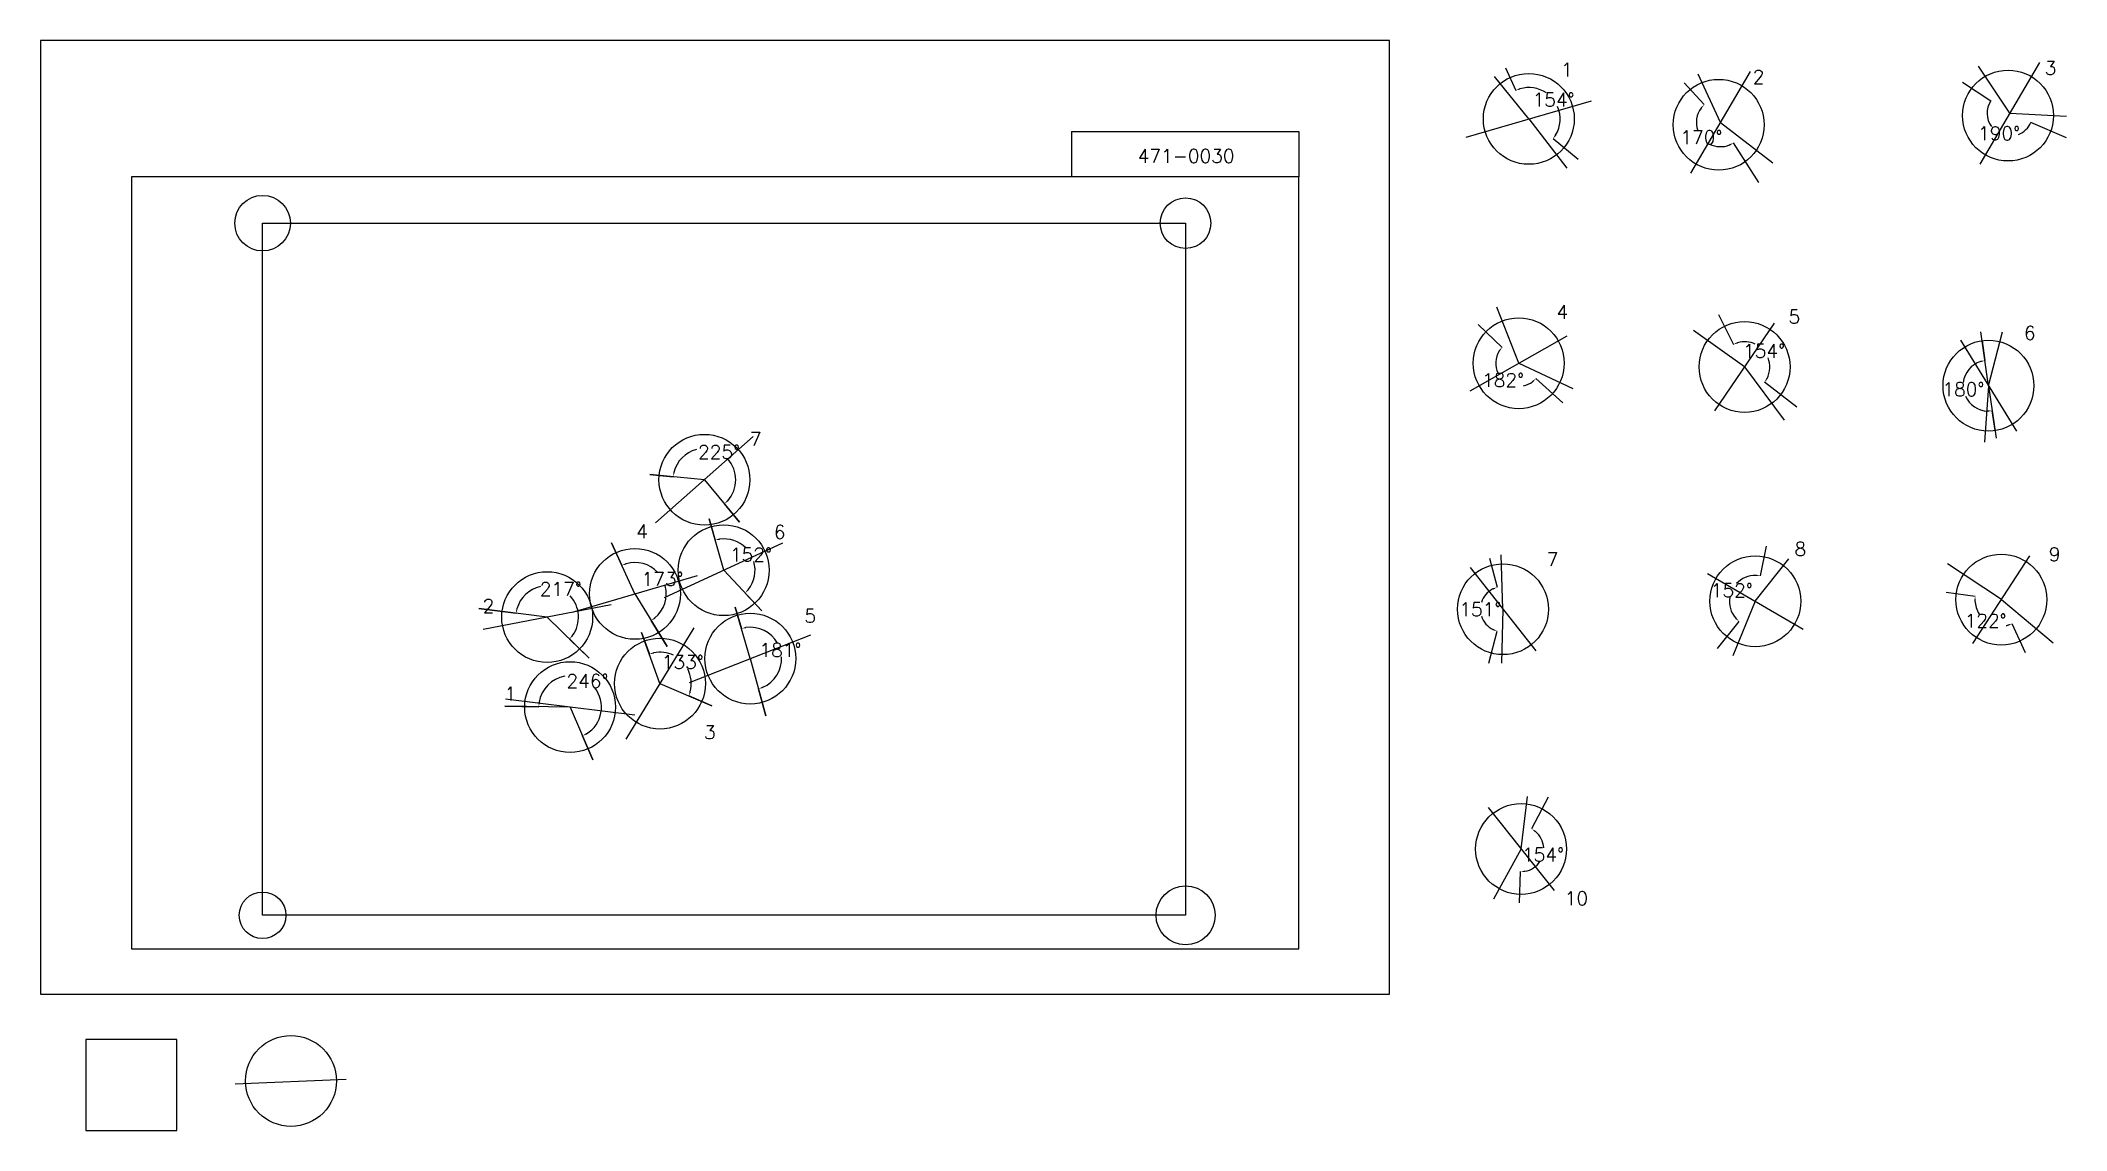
# Model space of a CAD drawing. Extents: x 0 to 2230150, y -150000 to 1050000.
import ezdxf

# ---------------------------------------------------------------- set-up
doc = ezdxf.new("R2010")
doc.units = 0
doc.header["$MEASUREMENT"] = 0
doc.layers.get('0').update_dxf_attribs({"linetype": 'CONTINUOUS'})
doc.layers.get('Defpoints').update_dxf_attribs({"linetype": 'CONTINUOUS'})
for name, color, linetype in [('_0-0_', 7, 'CONTINUOUS'), ('_0-1_V-nasSTD', 7, 'CONTINUOUS'), ('_0-2_番号', 7, 'CONTINUOUS'), ('ADD_LINE', 7, 'CONTINUOUS'), ('文字', 7, 'CONTINUOUS'), ('画像', 7, 'CONTINUOUS')]:
    doc.layers.add(name, color=color, linetype=linetype)
doc.layers.add('位置合わせ用', color=7, linetype='CONTINUOUS', plot=False)
doc.styles.get("Standard").update_dxf_attribs({"font": 'txt', "height": 15000, "bigfont": 'bigfont.shx'})
doc.dimstyles.get("Standard").update_dxf_attribs({"dimtxt": 0.18, "dimasz": 0.18, "dimexe": 0.18, "dimexo": 0.0625, "dimgap": 0.09, "dimtad": 0, "dimtih": 1, "dimtoh": 1, "dimdec": 4, "dimzin": 0, "dimdsep": 46, "dimtxsty": 'Standard', "dimcen": 0.09, "dimadec": 0, "dimazin": 0, "dimtfac": 1, "dimtdec": 4, "dimtofl": 0, "dimtmove": 0, "dimatfit": 3, "dimfxl": 1, "dimtolj": 1, "dimtzin": 0, "dimarcsym": 0})
picture_1 = doc.add_image_def('image1.jpg', size_in_pixel=(800, 600))

# ---------------------------------------------------------------- blocks, each defined once
blk = doc.blocks.new('-000-CCURVE_ORG002')
at = {"layer": '_0-0_', "color": 5, "linetype": 'Continuous'}
for p, q in [((30, -10), (10, -10)), ((10, -10), (10, -30)), ((30, -30), (30, -10)), ((10, -30), (30, -30))]:
    blk.add_line(p, q, dxfattribs=at)
blk = doc.blocks.new('-008-$$ATRU$$11$$背景色$$色$$0_0_0')
at = {"layer": '_0-2_番号'}
blk.add_blockref('-000-CCURVE_ORG002', (0, 0), dxfattribs=at)
blk = doc.blocks.new('*D27')
at = {"layer": 'ADD_LINE', "color": 0, "linetype": 'Continuous', "lineweight": -2}
for p, q in [((1612482, 1019756), (1623866, 995044)), ((1692790, 918934), (1664951, 941812))]:
    blk.add_line(p, q, dxfattribs=at)
for start, end in [(55.935441, 106.423298), (328.898292, 23.176446)]:
    blk.add_arc((1638300, 963714), 34496, start, end, dxfattribs=at)
at = {"layer": 'ADD_LINE', "color": 0}
for points in [[(1628254, 997582), (1628840, 996022), (1623866, 995045)], [(1667157, 946376), (1668518, 945414), (1664951, 941812)]]:
    blk.add_solid(points, dxfattribs=at)
at = {"layer": 'Defpoints', "color": 0}
for p in [(1612482, 1019756), (1638300, 963714), (1672046, 970868), (1692790, 918934)]:
    blk.add_point(p, dxfattribs=at)
at = {"layer": 'ADD_LINE', "color": 0, "linetype": 'Continuous', "insert": (1665608, 984790), "char_height": 15000, "attachment_point": 5}
blk.add_mtext('\\A1;154%%d', dxfattribs=at)
blk = doc.blocks.new('*D28')
at = {"color": 0, "linetype": 'Continuous', "lineweight": -2}
for p, q in [((1809179, 1003391), (1831324, 979396)), ((1891517, 893504), (1863720, 937271))]:
    blk.add_line(p, q, dxfattribs=at)
for start, end in [(143.458517, 199.177328), (242.968088, 291.666013)]:
    blk.add_arc((1849418, 959791), 26678, start, end, dxfattribs=at)
at = {"color": 0}
for points in [[(1828604, 975119), (1827364, 976233), (1831324, 979396)], [(1859646, 934256), (1858888, 935740), (1863721, 937271)]]:
    blk.add_solid(points, dxfattribs=at)
at = {"layer": 'Defpoints', "color": 0}
for p in [(1809179, 1003391), (1849418, 959791), (1823088, 955491), (1891518, 893504)]:
    blk.add_point(p, dxfattribs=at)
at = {"color": 0, "linetype": 'Continuous', "insert": (1828270, 943528), "char_height": 15000, "attachment_point": 5}
blk.add_mtext('\\A1;170%%d', dxfattribs=at)
blk = doc.blocks.new('*D31')
at = {"layer": 'ADD_LINE', "color": 0, "linetype": 'Continuous', "lineweight": -2}
for p, q in [((2115662, 1004203), (2146913, 983688)), ((2230150, 942907), (2190978, 959896))]:
    blk.add_line(p, q, dxfattribs=at)
for start, end in [(146.716384, 215.556167), (291.744567, 336.55299)]:
    blk.add_arc((2167922, 969896), 25131, start, end, dxfattribs=at)
at = {"layer": 'ADD_LINE', "color": 0}
for points in [[(2146913, 983688), (2146913, 983688), (2146913, 983688)], [(2190978, 959896), (2190978, 959896), (2190978, 959896)]]:
    blk.add_solid(points, dxfattribs=at)
at = {"layer": 'Defpoints', "color": 0}
for p in [(2115662, 1004204), (2167922, 969896), (2146156, 957332), (2230150, 942907)]:
    blk.add_point(p, dxfattribs=at)
at = {"layer": 'ADD_LINE', "color": 0, "linetype": 'Continuous', "insert": (2155982, 947782), "char_height": 15000, "attachment_point": 5}
blk.add_mtext('\\A1;190%%d', dxfattribs=at)
blk = doc.blocks.new('*D492')
at = {"color": 0, "linetype": 'Continuous', "lineweight": -2}
for p, q in [((1582560, 737261), (1608834, 712185)), ((1675657, 651191), (1646046, 677753))]:
    blk.add_line(p, q, dxfattribs=at)
for start, end in [(147.654398, 205.986177), (282.024317, 306.788949)]:
    blk.add_arc((1627174, 694681), 25352, start, end, dxfattribs=at)
at = {"color": 0}
for points in [[(1606412, 707733), (1605099, 708759), (1608834, 712185)], [(1642919, 673763), (1641794, 674993), (1646046, 677753)]]:
    blk.add_solid(points, dxfattribs=at)
at = {"layer": 'Defpoints', "color": 0}
for p in [(1582560, 737262), (1627174, 694681), (1602920, 687300), (1675658, 651190)]:
    blk.add_point(p, dxfattribs=at)
at = {"color": 0, "linetype": 'Continuous', "insert": (1609955, 676073), "char_height": 15000, "attachment_point": 5}
blk.add_mtext('\\A1;182%%d', dxfattribs=at)
blk = doc.blocks.new('*D493')
at = {"color": 0, "linetype": 'Continuous', "lineweight": -2}
for p, q in [((1847215, 748386), (1863522, 715452)), ((1933285, 646506), (1897834, 673710))]:
    blk.add_line(p, q, dxfattribs=at)
for start, end in [(64.877904, 105.999917), (332.840982, 21.383423)]:
    blk.add_arc((1875830, 690596), 27737, start, end, dxfattribs=at)
at = {"color": 0}
for points in [[(1867883, 718035), (1868485, 716481), (1863522, 715453)], [(1899804, 678380), (1901213, 677489), (1897835, 673710)]]:
    blk.add_solid(points, dxfattribs=at)
at = {"layer": 'Defpoints', "color": 0}
for p in [(1847214, 748386), (1887525, 715747), (1875830, 690596), (1933286, 646506)]:
    blk.add_point(p, dxfattribs=at)
at = {"color": 0, "linetype": 'Continuous', "insert": (1897257, 708209), "char_height": 15000, "attachment_point": 5}
blk.add_mtext('\\A1;154%%d', dxfattribs=at)
blk = doc.blocks.new('*D494')
at = {"color": 0, "linetype": 'Continuous', "lineweight": -2}
for p, q in [((2097719, 442479), (2129651, 438247)), ((2185031, 375777), (2170441, 407971))]:
    blk.add_line(p, q, dxfattribs=at)
for start, end in [(182.32444, 213.011449), (280.28229, 284.506363)]:
    blk.add_arc((2158450, 434431), 29051, start, end, dxfattribs=at)
at = {"color": 0}
for points in [[(2130255, 433215), (2128590, 433290), (2129651, 438247)], [(2166004, 405520), (2165449, 407092), (2170441, 407970)]]:
    blk.add_solid(points, dxfattribs=at)
at = {"layer": 'Defpoints', "color": 0}
for p in [(2097719, 442479), (2158450, 434431), (2134111, 418569), (2185032, 375776)]:
    blk.add_point(p, dxfattribs=at)
at = {"color": 0, "linetype": 'Continuous', "insert": (2141135, 411104), "char_height": 15000, "attachment_point": 5}
blk.add_mtext('\\A1;122%%d', dxfattribs=at)
blk = doc.blocks.new('*D495')
at = {"color": 0, "linetype": 'Continuous', "lineweight": -2}
for p, q in [((1899485, 493442), (1893065, 460614)), ((1845899, 380648), (1869761, 410403))]:
    blk.add_line(p, q, dxfattribs=at)
for start, end in [(88.997379, 136.834749), (170.916699, 221.208715)]:
    blk.add_arc((1887594, 432640), 28505, start, end, dxfattribs=at)
at = {"color": 0}
for points in [[(1888005, 460311), (1888181, 461969), (1893065, 460615)], [(1865573, 413259), (1866726, 414463), (1869761, 410403)]]:
    blk.add_solid(points, dxfattribs=at)
at = {"layer": 'Defpoints', "color": 0}
for p in [(1899486, 493442), (1869381, 454567), (1887594, 432640), (1845899, 380648)]:
    blk.add_point(p, dxfattribs=at)
at = {"color": 0, "linetype": 'Continuous', "insert": (1861739, 444640), "char_height": 15000, "attachment_point": 5}
blk.add_mtext('\\A1;152%%d', dxfattribs=at)
blk = doc.blocks.new('*D496')
at = {"color": 0, "linetype": 'Continuous', "lineweight": -2}
for p, q in [((1594921, 479957), (1603443, 448007)), ((1594453, 364310), (1603625, 399771))]:
    blk.add_line(p, q, dxfattribs=at)
for start, end in [(116.442259, 162.722612), (197.730428, 243.989803)]:
    blk.add_arc((1609870, 423913), 24936, start, end, dxfattribs=at)
at = {"color": 0}
for points in [[(1599060, 445461), (1598471, 447020), (1603443, 448007)], [(1598646, 400720), (1599223, 402284), (1603625, 399771)]]:
    blk.add_solid(points, dxfattribs=at)
at = {"layer": 'Defpoints', "color": 0}
for p in [(1594921, 479958), (1587247, 434403), (1609870, 423913), (1594453, 364310)]:
    blk.add_point(p, dxfattribs=at)
at = {"color": 0, "linetype": 'Continuous', "insert": (1584933, 423819), "char_height": 15000, "attachment_point": 5}
blk.add_mtext('\\A1;151%%d', dxfattribs=at)
blk = doc.blocks.new('*D497')
at = {"color": 0, "linetype": 'Continuous', "lineweight": -2}
for p, q in [((2137280, 719501), (2140368, 697666)), ((2151611, 620534), (2148379, 642348))]:
    blk.add_line(p, q, dxfattribs=at)
for start, end in [(108.314688, 172.816777), (204.310121, 268.164898)]:
    blk.add_arc((2144282, 669994), 27948, start, end, dxfattribs=at)
at = {"color": 0}
for points in [[(2135690, 695715), (2135310, 697337), (2140368, 697666)], [(2143435, 641228), (2143339, 642892), (2148379, 642348)]]:
    blk.add_solid(points, dxfattribs=at)
at = {"layer": 'Defpoints', "color": 0}
for p in [(2137280, 719501), (2144282, 669994), (2122350, 652671), (2151611, 620534)]:
    blk.add_point(p, dxfattribs=at)
at = {"color": 0, "linetype": 'Continuous', "insert": (2116623, 665988), "char_height": 15000, "attachment_point": 5}
blk.add_mtext('\\A1;180%%d', dxfattribs=at)
blk = doc.blocks.new('*D662')
at = {"color": 0, "linetype": 'Continuous', "lineweight": -2}
for p, q in [((1659684, 217062), (1641346, 182000)), ((1628066, 100544), (1629066, 134978))]:
    blk.add_line(p, q, dxfattribs=at)
for start, end in [(2.755917, 50.881259), (279.845571, 326.395586)]:
    blk.add_arc((1629789, 159904), 24936, start, end, dxfattribs=at)
at = {"color": 0}
for points in [[(1645980, 179947), (1645064, 178555), (1641346, 182001)], [(1633993, 136166), (1634112, 134504), (1629066, 134978)]]:
    blk.add_solid(points, dxfattribs=at)
at = {"layer": 'Defpoints', "color": 0}
for p in [(1659684, 217062), (1629789, 159904), (1648804, 143771), (1628066, 100544)]:
    blk.add_point(p, dxfattribs=at)
at = {"color": 0, "linetype": 'Continuous', "insert": (1653916, 153603), "char_height": 15000, "attachment_point": 5}
blk.add_mtext('\\A1;154%%d', dxfattribs=at)
blk = doc.blocks.new('*D665')
at = {"layer": 'ADD_LINE', "color": 0, "linetype": 'Continuous', "lineweight": -2}
for p, q in [((510943, 317019), (548466, 316535)), ((607998, 258186), (596650, 284429))]:
    blk.add_line(p, q, dxfattribs=at)
for start, end in [(99.80092, 170.949205), (301.697289, 37.934317)]:
    blk.add_arc((582958, 316090), 34496, start, end, dxfattribs=at)
at = {"layer": 'ADD_LINE', "color": 0}
for points in [[(548062, 321588), (549722, 321446), (548465, 316535)], [(600698, 287479), (601469, 286001), (596650, 284428)]]:
    blk.add_solid(points, dxfattribs=at)
at = {"layer": 'Defpoints', "color": 0}
for p in [(510942, 317019), (582958, 316090), (616224, 325218), (607998, 258186)]:
    blk.add_point(p, dxfattribs=at)
at = {"layer": 'ADD_LINE', "color": 0, "linetype": 'Continuous', "insert": (602086, 344797), "char_height": 15000, "attachment_point": 5}
blk.add_mtext('\\A1;246%%d', dxfattribs=at)
blk = doc.blocks.new('*D668')
at = {"layer": 'ADD_LINE', "color": 0, "linetype": 'Continuous', "lineweight": -2}
for p, q in [((670559, 572118), (696461, 569659)), ((769488, 519656), (752795, 539825))]:
    blk.add_line(p, q, dxfattribs=at)
for start, end in [(104.875468, 166.265874), (317.92332, 41.782137)]:
    blk.add_arc((730802, 566400), 34496, start, end, dxfattribs=at)
at = {"layer": 'ADD_LINE', "color": 0}
for points in [[(696471, 574728), (698114, 574451), (696460, 569659)], [(755830, 543885), (756983, 542682), (752795, 539825)]]:
    blk.add_solid(points, dxfattribs=at)
at = {"layer": 'Defpoints', "color": 0}
for p in [(762166, 580760), (670558, 572118), (730802, 566400), (769488, 519655)]:
    blk.add_point(p, dxfattribs=at)
at = {"layer": 'ADD_LINE', "color": 0, "linetype": 'Continuous', "insert": (746946, 596884), "char_height": 15000, "attachment_point": 5}
blk.add_mtext('\\A1;225%%d', dxfattribs=at)
blk = doc.blocks.new('*D671')
at = {"layer": 'ADD_LINE', "color": 0, "linetype": 'Continuous', "lineweight": -2}
for p, q in [((736151, 523409), (742703, 500073)), ((793912, 422231), (775633, 441708))]:
    blk.add_line(p, q, dxfattribs=at)
for start, end in [(45.138905, 97.370033), (321.494921, 15.901001)]:
    blk.add_arc((752027, 466861), 34496, start, end, dxfattribs=at)
at = {"layer": 'ADD_LINE', "color": 0}
for points in [[(747435, 501889), (747768, 500256), (742703, 500073)], [(778409, 445950), (779634, 444820), (775633, 441708)]]:
    blk.add_solid(points, dxfattribs=at)
at = {"layer": 'Defpoints', "color": 0}
for p in [(736151, 523409), (786438, 469277), (752027, 466861), (793912, 422231)]:
    blk.add_point(p, dxfattribs=at)
at = {"layer": 'ADD_LINE', "color": 0, "linetype": 'Continuous', "insert": (782070, 483813), "char_height": 15000, "attachment_point": 5}
blk.add_mtext('\\A1;152%%d', dxfattribs=at)
blk = doc.blocks.new('*D674')
at = {"layer": 'ADD_LINE', "color": 0, "linetype": 'Continuous', "lineweight": -2}
for p, q in [((764725, 425979), (771584, 402617)), ((798450, 306533), (790364, 336235))]:
    blk.add_line(p, q, dxfattribs=at)
for start, end in [(29.317242, 98.051637), (293.541592, 3.141493)]:
    blk.add_arc((781303, 369519), 34496, start, end, dxfattribs=at)
at = {"layer": 'ADD_LINE', "color": 0}
for points in [[(776295, 404489), (776647, 402860), (771584, 402617)], [(794804, 338680), (795357, 337108), (790364, 336235)]]:
    blk.add_solid(points, dxfattribs=at)
at = {"layer": 'Defpoints', "color": 0}
for p in [(764724, 425979), (781303, 369519), (814716, 360945), (798450, 306533)]:
    blk.add_point(p, dxfattribs=at)
at = {"layer": 'ADD_LINE', "color": 0, "linetype": 'Continuous', "insert": (814496, 378909), "char_height": 15000, "attachment_point": 5}
blk.add_mtext('\\A1;181%%d', dxfattribs=at)
blk = doc.blocks.new('*D677')
at = {"layer": 'ADD_LINE', "color": 0, "linetype": 'Continuous', "lineweight": -2}
for p, q in [((661585, 398335), (670201, 374435)), ((739154, 317394), (713596, 328371))]:
    blk.add_line(p, q, dxfattribs=at)
for start, end in [(64.571928, 101.51352), (345.068407, 27.922841)]:
    blk.add_arc((681901, 341984), 34496, start, end, dxfattribs=at)
at = {"layer": 'ADD_LINE', "color": 0}
for points in [[(674790, 376588), (675241, 374983), (670201, 374435)], [(714444, 333368), (716019, 332823), (713597, 328371)]]:
    blk.add_solid(points, dxfattribs=at)
at = {"layer": 'Defpoints', "color": 0}
for p in [(661584, 398336), (681901, 341984), (714081, 354409), (739154, 317394)]:
    blk.add_point(p, dxfattribs=at)
at = {"layer": 'ADD_LINE', "color": 0, "linetype": 'Continuous', "insert": (707009, 365638), "char_height": 15000, "attachment_point": 5}
blk.add_mtext('\\A1;133%%d', dxfattribs=at)
blk = doc.blocks.new('*D680')
at = {"layer": 'ADD_LINE', "color": 0, "linetype": 'Continuous', "lineweight": -2}
for p, q in [((628510, 496833), (639895, 472121)), ((689778, 382885), (672339, 411370))]:
    blk.add_line(p, q, dxfattribs=at)
for start, end in [(43.512176, 106.423298), (309.786491, 14.69454)]:
    blk.add_arc((654329, 440790), 34496, start, end, dxfattribs=at)
at = {"layer": 'ADD_LINE', "color": 0}
for points in [[(644283, 474659), (644869, 473098), (639895, 472121)], [(675918, 414960), (676889, 413605), (672340, 411370)]]:
    blk.add_solid(points, dxfattribs=at)
at = {"layer": 'Defpoints', "color": 0}
for p in [(628510, 496833), (654329, 440790), (688821, 440326), (689778, 382884)]:
    blk.add_point(p, dxfattribs=at)
at = {"layer": 'ADD_LINE', "color": 0, "linetype": 'Continuous', "insert": (684757, 457041), "char_height": 15000, "attachment_point": 5}
blk.add_mtext('\\A1;173%%d', dxfattribs=at)
blk = doc.blocks.new('*D683')
at = {"layer": 'ADD_LINE', "color": 0, "linetype": 'Continuous', "lineweight": -2}
for p, q in [((482463, 424567), (523488, 419446)), ((603876, 369856), (582333, 391007))]:
    blk.add_line(p, q, dxfattribs=at)
for start, end in [(102.539779, 164.573291), (323.838073, 43.07385)]:
    blk.add_arc((557718, 415174), 34496, start, end, dxfattribs=at)
at = {"layer": 'ADD_LINE', "color": 0}
for points in [[(523648, 424513), (525283, 424187), (523488, 419446)], [(584933, 395358), (586204, 394280), (582333, 391007)]]:
    blk.add_solid(points, dxfattribs=at)
at = {"layer": 'Defpoints', "color": 0}
for p in [(551472, 449099), (482463, 424567), (557718, 415174), (603876, 369856)]:
    blk.add_point(p, dxfattribs=at)
at = {"layer": 'ADD_LINE', "color": 0, "linetype": 'Continuous', "insert": (572729, 446232), "char_height": 15000, "attachment_point": 5}
blk.add_mtext('\\A1;217%%d', dxfattribs=at)

msp = doc.modelspace()

# ---------------------------------------------------------------- linework, layer by layer
at = {"layer": '_0-1_V-nasSTD', "color": 7, "linetype": 'Continuous'}
for p, q in [((1485000, 1050000), (0, 1050000)), ((0, 1050000), (0, 0)), ((1485000, 1050000), (0, 1050000)), ((0, 1050000), (0, 0)), ((1485000, 0), (1485000, 1050000)), ((1485000, 0), (1485000, 1050000)), ((1135000, 950000), (1135000, 900000)), ((1135000, 950000), (1385000, 950000)), ((1385000, 950000), (1385000, 900000)), ((1385000, 900000), (100000, 900000)), ((100000, 900000), (100000, 50000)), ((1385000, 50000), (1385000, 900000)), ((100000, 50000), (1385000, 50000)), ((0, 0), (1485000, 0)), ((0, 0), (1485000, 0))]:
    msp.add_line(p, q, dxfattribs=at)
at = {"layer": 'ADD_LINE', "color": 5, "linetype": 'Continuous'}
for p, q in [((1638300.12759, 963713.94411), (1600657, 1010465.5)), ((1849417.68706, 959791.40858), (1824731.61592, 1013095)), ((2167921.53926, 969895.92252), (2133337.061, 1021586.01265)), ((1638300.12759, 963713.94411), (1680185.5, 909330)), ((1849417.68706, 959791.40858), (1907070.5, 915461)), ((2167921.53926, 969895.92252), (2230150.4375, 966693.63309)), ((1627173.85936, 694681.42053), (1603053, 756584)), ((1875829.60478, 690595.69901), (1819695, 730821)), ((2144282.17651, 669993.66595), (2135874.84661, 729434.5)), ((2144282.17651, 669993.66595), (2159881.11393, 729434.5)), ((1627173.85936, 694681.42053), (1686782, 666999.5)), ((1875829.60478, 690595.69901), (1919233, 631868.5)), ((2144282.17651, 669993.66595), (2139973.5, 607862)), ((2144282.17651, 669993.66595), (2152852.5, 612158.5)), ((730801.75, 566399.94411), (670558.5, 572118)), ((730801.75, 566399.94411), (769487.58472, 519655.48309)), ((752026.75, 466861.44411), (736151, 523409)), ((654328.75, 440790.44411), (628510.14857, 496832.94323)), ((1609869.59541, 423912.59025), (1607859.5021, 483624.43754)), ((1887594.19761, 432639.77192), (1924592.5, 479202.5)), ((2158449.59821, 434430.75199), (2099218, 473956.5)), ((752026.75, 466861.44411), (793912.12241, 422231.28135)), ((557718.25, 415173.94411), (482463, 424567)), ((654328.75, 440790.44411), (689778, 382884.5)), ((781302.75, 369518.94411), (764724.5, 425979)), ((1609869.59541, 423912.59025), (1608159.50179, 364310.06247)), ((1887594.19761, 432639.77192), (1862762, 372404)), ((2158449.59821, 434430.75199), (2215384.5, 387018.5)), ((557718.25, 415173.94411), (603876, 369856)), ((681900.75, 341983.94411), (661584.5, 398335.5)), ((781302.75, 369518.94411), (798450.5, 306533)), ((681900.75, 341983.94411), (739154, 317393.5)), ((582958.25, 316090.44411), (510942.5, 317019)), ((582958.25, 316090.44411), (607998, 258186)), ((1629789, 159904), (1636845.5, 217647.28885)), ((1629789, 159904), (1599375.79815, 104642.5))]:
    msp.add_line(p, q, dxfattribs=at)
at = {"layer": 'ADD_LINE', "color": 1, "linetype": 'Continuous'}
for p, q in [((1816519.43706, 903878.65858), (1882315.93706, 1015704.15858)), ((2135023.28926, 913983.17252), (2200819.78926, 1025808.67252)), ((1569397.37759, 943664.44411), (1707202.87759, 983763.44411)), ((1843082.10478, 642335.94901), (1908577.10478, 738855.44901)), ((1573690.48436, 664418.92053), (1680657.23436, 724943.92053)), ((2113351.05151, 720119.29095), (2175213.30151, 619868.04095)), ((784515.71484, 613985.4607), (677087.78516, 518814.42752)), ((686878.4632, 436773.7035), (817175.0368, 496949.18472)), ((1573599.84541, 469670.84025), (1646139.34541, 378154.34025)), ((2126994.59821, 386171.00199), (2189904.59821, 482690.50199)), ((585426, 420740.94411), (723231.5, 460839.94411)), ((1835025.69761, 463233.02192), (1940162.69761, 402046.52192)), ((628198.72165, 428667.44345), (487237.77835, 401680.44477)), ((719326.21646, 403212.25348), (644475.28354, 280755.63475)), ((714503.85514, 343299.12236), (848101.64486, 395738.76586)), ((654183.01054, 307338.02192), (511733.48946, 324842.8663)), ((1593519.25, 205662.25), (1666058.75, 114145.75)), ((214262.32302, -98799.56876), (336470.78129, -93322.43898))]:
    msp.add_line(p, q, dxfattribs=at)
at = {"layer": 'ADD_LINE', "color": 5, "linetype": 'ByBlock'}
for centre in [(1638300.12759, 963713.94411), (1847299.84098, 957259.81804), (2165803.69318, 967364.33199), (1627173.85936, 694681.42053), (1875829.60478, 690595.69901), (2144282.17651, 669993.66595), (730801.75, 566399.94411), (752026.75, 466861.44411), (654328.75, 440790.44411), (1609869.59541, 423912.59025), (1887594.19761, 432639.77192), (2158449.59821, 434430.75199), (557718.25, 415173.94411), (781302.75, 369518.94411), (681900.75, 341983.94411), (582958.25, 316090.44411), (1629789, 159904), (275704.61091, -95468.83904)]:
    msp.add_circle(centre, 50000, dxfattribs=at)
at = {"layer": '位置合わせ用', "color": 5, "linetype": 'Continuous'}
for centre, radius in [((244424.4, 848880.595), 30579.2687), ((1260424.4, 848880.595), 27848.33235), ((244424.4, 86880.595), 25672.78835), ((1260424.4, 86880.595), 32483.49996)]:
    msp.add_circle(centre, radius, dxfattribs=at)

# ---------------------------------------------------------------- block references
at = {"layer": '_0-0_', "xscale": 5000, "yscale": 5000, "zscale": 5000}
msp.add_blockref('-008-$$ATRU$$11$$背景色$$色$$0_0_0', (0, 0), dxfattribs=at)

# ---------------------------------------------------------------- texts
at = {"layer": '文字', "color": 5, "linetype": 'Continuous'}
for s, p in [('3', (2206162.5, 1012123.5)), ('1', (1673664.84659, 1010338.61449)), ('2', (1884735.5, 1002469.5)), ('4', (1668695.5, 743754)), ('5', (1924216.5, 738393)), ('6', (2183311.5, 720524.5)), ('7', (780843, 603780)), ('4', (655688, 502046.5)), ('6', (807191, 501314.5)), ('8', (1930840.69761, 482615.93968)), ('9', (2210625.69761, 476897.98348)), ('7', (1657991.59541, 471180.02727)), ('2', (486619.5, 420073.5)), ('5', (840858.5, 409095)), ('1', (510772.5, 323463)), ('3', (730342, 281013)), ('10', (1677911, 98195.5))]:
    msp.add_text(s, height=15000, dxfattribs=at).set_placement(p)
at = {"layer": '文字', "linetype": 'Continuous'}
msp.add_text('471-0030', height=15000, dxfattribs=at).set_placement((1207698.06436, 915464.91089))

# ---------------------------------------------------------------- dimensions: what is measured, and where the dimension line sits
at = {"color": 5, "linetype": 'Continuous'}
for base, center, p1, p2, picture, middle in [((1823088.23526, 955490.96023), (1849417.68706, 959791.40858), (1809178.77504, 1003391.05715), (1891517.5, 893504), '*D28', (1828269.9978, 943527.67201)), ((1602919.66927, 687300.1765), (1627173.85936, 694681.42053), (1582560, 737261.5), (1675657.5, 651190.5), '*D492', (1609955.37168, 676073.03042)), ((1887525.02456, 715746.55986), (1875829.60478, 690595.69901), (1847214.5, 748386.5), (1933285.5, 646506), '*D493', (1897256.73514, 708208.95339)), ((2122350.14113, 652670.99813), (2144282.17651, 669993.66595), (2137279.85621, 719500.91301), (2151611.40936, 620533.75951), '*D497', (2116622.71578, 665988.26601)), ((1869381.14317, 454567.03326), (1887594.19761, 432639.77192), (1899485.5, 493442.5), (1845899, 380648), '*D495', (1861738.50652, 444639.91276)), ((1587247.09662, 434402.94997), (1609869.59541, 423912.59025), (1594921, 479957.5), (1594452.55209, 364310), '*D496', (1584933.35154, 423818.56891)), ((2134111.47282, 418568.6119), (2158449.59821, 434430.75199), (2097719, 442479), (2185031.5, 375776.5), '*D494', (2141135.0292, 411103.5675)), ((1648803.90553, 143771.4718), (1629789, 159904), (1659684.47103, 217061.94462), (1628066.5, 100544), '*D662', (1653916.18486, 153602.8851))]:
    dim = msp.add_angular_dim_3p(base=base, center=center, p1=p1, p2=p2, dimstyle='Standard', override={"dimasz": 5000, "dimtmove": 2}, dxfattribs=at)
    dim.commit()
    dim.dimension.update_dxf_attribs({"geometry": picture, "text_midpoint": middle})
at = {"layer": 'ADD_LINE', "color": 5, "linetype": 'Continuous'}
for base, center, p1, p2, override, picture, middle in [((1672045.78438, 970867.8893), (1638300.12759, 963713.94411), (1612481.5, 1019756.5), (1692790, 918933.5), {"dimasz": 5000, "dimtmove": 2}, '*D27', (1665608.30751, 984790.2719)), ((2146156.07889, 957332.10205), (2167921.53926, 969895.92252), (2115661.5, 1004203.5), (2230150.5, 942906.93528), {"dimtmove": 2}, '*D31', (2155981.84538, 947781.93238)), ((762166.38314, 580759.8909), (730801.75, 566399.94411), (670558.5, 572118), (769487.58472, 519655.48309), {"dimasz": 5000, "dimtmove": 2}, '*D668', (746946.15715, 596884.47137)), ((786437.67695, 469277.3064), (752026.75, 466861.44411), (736151, 523409), (793912.12241, 422231.28135), {"dimasz": 5000, "dimtmove": 2}, '*D671', (782070.21323, 483812.509)), ((688821.24633, 440325.70693), (654328.75, 440790.44411), (628510.12241, 496833), (689778, 382884.5), {"dimasz": 5000, "dimtmove": 2}, '*D680', (684756.88132, 457040.8936)), ((551472.03615, 449099.349), (557718.25, 415173.94411), (482463, 424567), (603876, 369856), {"dimasz": 5000, "dimtmove": 2}, '*D683', (572728.73966, 446232.49341)), ((814715.76838, 360944.65191), (781302.75, 369518.94411), (764724.5, 425979), (798450.5, 306533), {"dimasz": 5000, "dimtmove": 2}, '*D674', (814495.61794, 378909.4607)), ((714080.80241, 354409.4224), (681900.75, 341983.94411), (661584.5, 398335.5), (739154, 317393.5), {"dimasz": 5000, "dimtmove": 2}, '*D677', (707009.45862, 365637.71834)), ((616224.27849, 325218.40294), (582958.25, 316090.44411), (510942.5, 317019), (607998, 258186), {"dimasz": 5000, "dimtmove": 2}, '*D665', (602086.31063, 344796.98658))]:
    dim = msp.add_angular_dim_3p(base=base, center=center, p1=p1, p2=p2, dimstyle='Standard', override=override, dxfattribs=at)
    dim.commit()
    dim.dimension.update_dxf_attribs({"geometry": picture, "text_midpoint": middle})

# ---------------------------------------------------------------- pictures from other files: only their frames are drawn
at = {"layer": '画像', "color": 5, "linetype": 'Continuous'}
image = msp.add_image(picture_1, insert=(244424.4, 86880.595), size_in_units=(1016000, 762000), dxfattribs=at)
image.dxf.flags = 7

doc.saveas('drawing.dxf')
